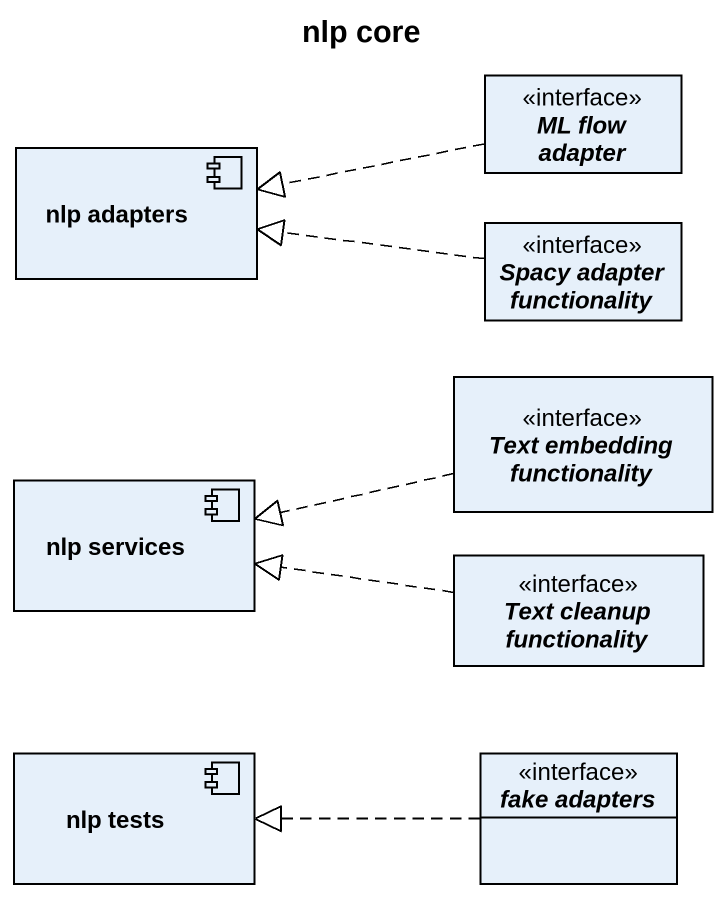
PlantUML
@startuml
title nlp core
allowmixing
hide circle
hide empty members
interface "ML flow adapter" as ML_flow_adapter
component "nlp adapters" as nlp_adapters
interface "Spacy adapter functionality" as Spacy_adapter_functionality
interface "Text embedding functionality" as Text_embedding_functionality
component "nlp services" as nlp_services
interface "Text cleanup functionality" as Text_cleanup_functionality
component "nlp tests" as nlp_tests
interface "fake adapters" as fake_adapters
ML_flow_adapter .left.|> nlp_adapters
Spacy_adapter_functionality .left.|> nlp_adapters
Text_embedding_functionality .left.|> nlp_services
Text_cleanup_functionality .left.|> nlp_services
fake_adapters .left.|> nlp_tests
@enduml
